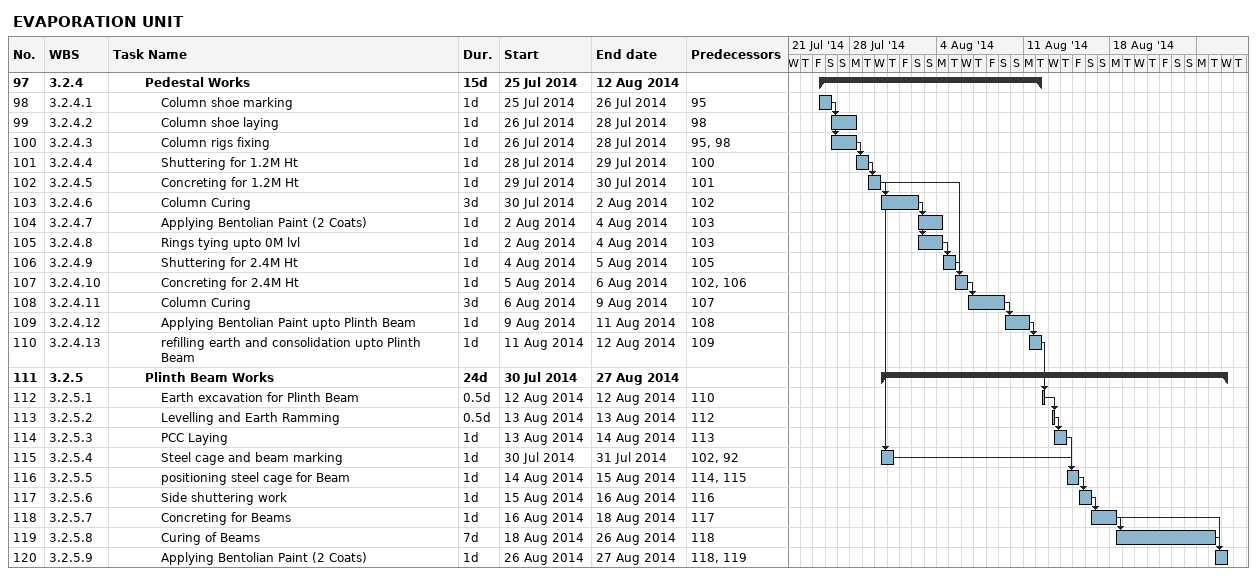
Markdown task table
EVAPORATION UNIT

| ID | WBS | Task | Duration | Start | Finish | Predecessors |
|---|---|---|---|---|---|---|
| 97 | 3.2.4 | **Pedestal Works** | 15d | 2014-07-25 | 2014-08-12 |  |
| 98 | 3.2.4.1 | Column shoe marking | 1d | 2014-07-25 | 2014-07-26 | 95 |
| 99 | 3.2.4.2 | Column shoe laying | 1d | 2014-07-26 | 2014-07-28 | 98 |
| 100 | 3.2.4.3 | Column rigs fixing | 1d | 2014-07-26 | 2014-07-28 | 95, 98 |
| 101 | 3.2.4.4 | Shuttering for 1.2M Ht | 1d | 2014-07-28 | 2014-07-29 | 100 |
| 102 | 3.2.4.5 | Concreting for 1.2M Ht | 1d | 2014-07-29 | 2014-07-30 | 101 |
| 103 | 3.2.4.6 | Column Curing | 3d | 2014-07-30 | 2014-08-02 | 102 |
| 104 | 3.2.4.7 | Applying Bentolian Paint (2 Coats) | 1d | 2014-08-02 | 2014-08-04 | 103 |
| 105 | 3.2.4.8 | Rings tying upto 0M lvl | 1d | 2014-08-02 | 2014-08-04 | 103 |
| 106 | 3.2.4.9 | Shuttering for 2.4M Ht | 1d | 2014-08-04 | 2014-08-05 | 105 |
| 107 | 3.2.4.10 | Concreting for 2.4M Ht | 1d | 2014-08-05 | 2014-08-06 | 102, 106 |
| 108 | 3.2.4.11 | Column Curing | 3d | 2014-08-06 | 2014-08-09 | 107 |
| 109 | 3.2.4.12 | Applying Bentolian Paint upto Plinth Beam | 1d | 2014-08-09 | 2014-08-11 | 108 |
| 110 | 3.2.4.13 | refilling earth and consolidation upto Plinth Beam | 1d | 2014-08-11 | 2014-08-12 | 109 |
| 111 | 3.2.5 | **Plinth Beam Works** | 24d | 2014-07-30 | 2014-08-27 |  |
| 112 | 3.2.5.1 | Earth excavation for Plinth Beam | 0.5d | 2014-08-12 | 2014-08-12 | 110 |
| 113 | 3.2.5.2 | Levelling and Earth Ramming | 0.5d | 2014-08-13 | 2014-08-13 | 112 |
| 114 | 3.2.5.3 | PCC Laying | 1d | 2014-08-13 | 2014-08-14 | 113 |
| 115 | 3.2.5.4 | Steel cage and beam marking | 1d | 2014-07-30 | 2014-07-31 | 102, 92 |
| 116 | 3.2.5.5 | positioning steel cage for Beam | 1d | 2014-08-14 | 2014-08-15 | 114, 115 |
| 117 | 3.2.5.6 | Side shuttering work | 1d | 2014-08-15 | 2014-08-16 | 116 |
| 118 | 3.2.5.7 | Concreting for Beams | 1d | 2014-08-16 | 2014-08-18 | 117 |
| 119 | 3.2.5.8 | Curing of Beams | 7d | 2014-08-18 | 2014-08-26 | 118 |
| 120 | 3.2.5.9 | Applying Bentolian Paint (2 Coats) | 1d | 2014-08-26 | 2014-08-27 | 118, 119 |
